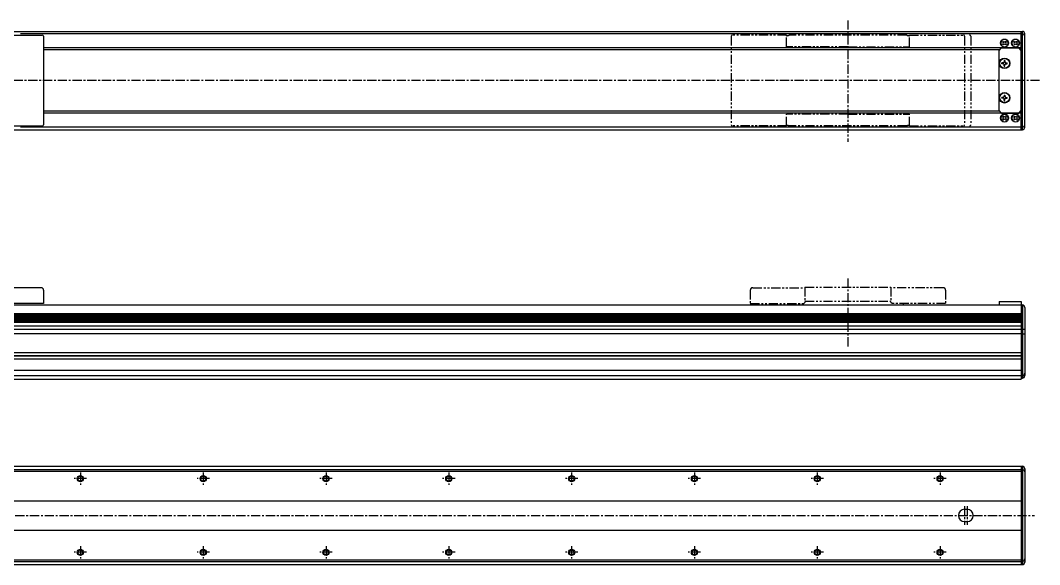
# Model space of a CAD drawing. Extents: x -805 to 522, y -204 to 306.
# Drawn here: x -308 to 522, y -137 to 306 of the extents above; entities that cross this region are included whole.
import ezdxf

# ---------------------------------------------------------------- set-up
doc = ezdxf.new("R2010")
doc.units = 0
for name, pattern in [('CENTER', [12, 7.5, -1.5, 1.5, -1.5]), ('CONTINOUS', [0]), ('PHANTOM', [15, 7.5, -1.5, 1.5, -1.5, 1.5, -1.5])]:
    doc.linetypes.add(name, pattern=pattern)
doc.layers.get('0').update_dxf_attribs({"linetype": 'CONTINUOUS'})
doc.layers.add('CENTER', color=1, linetype='CENTER')

msp = doc.modelspace()

# ---------------------------------------------------------------- linework, layer by layer
at = {"color": 7, "linetype": 'CONTINOUS'}
for p, q in [((-626.95, 296.81), (508.05, 296.81)), ((-333.95, 293.81), (-289.95, 293.81)), ((507.05, 294.73), (-307.8, 294.73)), ((-288.95, 292.81), (-288.95, 220.81)), ((507.05, 216.81), (507.05, 296.81)), ((507.05, 294.73), (508.05, 294.73)), ((508.05, 216.81), (508.05, 296.81)), ((510.05, 218.81), (510.05, 294.81)), ((507.05, 283.31), (-288.95, 283.31)), ((489.05, 281.31), (491.05, 283.31)), ((491.05, 283.31), (505.05, 283.31)), ((492.01, 288.24), (492.61, 288.84)), ((492.42, 287.83), (492.01, 288.24)), ((492.01, 286.37), (492.42, 286.78)), ((492.61, 285.77), (492.01, 286.37)), ((492.61, 288.84), (493.03, 288.43)), ((493.03, 286.18), (492.61, 285.77)), ((494.07, 288.43), (494.49, 288.84)), ((494.49, 285.77), (494.07, 286.18)), ((494.49, 288.84), (495.09, 288.24)), ((495.09, 286.37), (494.49, 285.77)), ((495.09, 288.24), (494.68, 287.83)), ((494.68, 286.78), (495.09, 286.37)), ((501.01, 288.24), (501.61, 288.84)), ((501.42, 287.83), (501.01, 288.24)), ((501.01, 286.37), (501.42, 286.78)), ((501.61, 285.77), (501.01, 286.37)), ((501.61, 288.84), (502.03, 288.43)), ((502.03, 286.18), (501.61, 285.77)), ((503.07, 288.43), (503.49, 288.84)), ((503.49, 285.77), (503.07, 286.18)), ((503.49, 288.84), (504.09, 288.24)), ((504.09, 286.37), (503.49, 285.77)), ((504.09, 288.24), (503.68, 287.83)), ((503.68, 286.78), (504.09, 286.37)), ((507.05, 281.31), (505.05, 283.31)), ((489.55, 281.81), (-288.95, 281.81)), ((489.05, 232.31), (489.05, 281.31)), ((507.05, 232.31), (507.05, 281.31)), ((491.35, 270.49), (491.35, 271.12)), ((492.3, 271.12), (491.35, 271.12)), ((492.3, 270.49), (491.35, 270.49)), ((493.24, 273.01), (493.24, 272.06)), ((493.24, 273.01), (493.86, 273.01)), ((493.24, 268.61), (493.24, 269.55)), ((493.24, 268.61), (493.86, 268.61)), ((493.86, 273.01), (493.86, 272.06)), ((493.86, 268.61), (493.86, 269.55)), ((494.8, 271.12), (495.75, 271.12)), ((494.8, 270.49), (495.75, 270.49)), ((495.75, 270.49), (495.75, 271.12)), ((491.35, 242.49), (491.35, 243.12)), ((492.3, 243.12), (491.35, 243.12)), ((492.3, 242.49), (491.35, 242.49)), ((493.24, 245.01), (493.24, 244.06)), ((493.24, 245.01), (493.86, 245.01)), ((493.24, 240.61), (493.24, 241.55)), ((493.86, 245.01), (493.86, 244.06)), ((493.86, 240.61), (493.86, 241.55)), ((494.8, 243.12), (495.75, 243.12)), ((494.8, 242.49), (495.75, 242.49)), ((495.75, 242.49), (495.75, 243.12)), ((493.24, 240.61), (493.86, 240.61)), ((489.55, 231.81), (-288.95, 231.81)), ((507.05, 230.31), (-288.95, 230.31)), ((491.05, 230.31), (489.05, 232.31)), ((491.05, 230.31), (505.05, 230.31)), ((492.61, 227.84), (492.01, 227.24)), ((492.01, 227.24), (492.42, 226.83)), ((492.42, 225.78), (492.01, 225.37)), ((492.01, 225.37), (492.61, 224.77)), ((493.03, 227.43), (492.61, 227.84)), ((492.61, 224.77), (493.03, 225.18)), ((494.49, 227.84), (494.07, 227.43)), ((494.07, 225.18), (494.49, 224.77)), ((495.09, 227.24), (494.49, 227.84)), ((494.49, 224.77), (495.09, 225.37)), ((494.68, 226.83), (495.09, 227.24)), ((495.09, 225.37), (494.68, 225.78)), ((501.61, 227.84), (501.01, 227.24)), ((501.01, 227.24), (501.42, 226.83)), ((501.42, 225.78), (501.01, 225.37)), ((501.01, 225.37), (501.61, 224.77)), ((502.03, 227.43), (501.61, 227.84)), ((501.61, 224.77), (502.03, 225.18)), ((503.49, 227.84), (503.07, 227.43)), ((503.07, 225.18), (503.49, 224.77)), ((504.09, 227.24), (503.49, 227.84)), ((503.49, 224.77), (504.09, 225.37)), ((503.68, 226.83), (504.09, 227.24)), ((504.09, 225.37), (503.68, 225.78)), ((505.05, 230.31), (507.05, 232.31)), ((-626.95, 216.81), (508.05, 216.81)), ((-333.95, 219.81), (-289.95, 219.81)), ((507.05, 218.88), (-307.8, 218.88)), ((507.05, 218.88), (508.05, 218.88)), ((-290.95, 88.23), (-333.95, 88.23)), ((-288.95, 86.23), (-288.95, 75.23)), ((-288.95, 75.23), (-332.95, 75.23)), ((489.05, 77.03), (507.05, 77.03)), ((489.05, 77.03), (489.05, 74.13)), ((507.05, 77.03), (507.05, 74.13)), ((-626.95, 74.13), (508.05, 74.13)), ((-625.95, 67.11), (507.05, 67.11)), ((507.05, 74.13), (507.05, 13.63)), ((508.05, 74.13), (508.05, 14.63)), ((510.05, 72.13), (510.05, 16.63)), ((-625.95, 66.11), (507.05, 66.11)), ((-625.95, 65.12), (507.05, 65.12)), ((-625.95, 64.13), (507.05, 64.13)), ((-625.95, 63.14), (507.05, 63.14)), ((-625.95, 62.14), (507.05, 62.14)), ((-625.95, 61.15), (507.05, 61.15)), ((-625.95, 60.16), (507.05, 60.16)), ((-626.95, 57.24), (508.05, 57.24)), ((-625.95, 54.38), (507.05, 54.38)), ((-625.95, 50.88), (507.05, 50.88)), ((507.05, 54.53), (510.05, 54.53)), ((507.05, 50.73), (510.05, 50.73)), ((-628.95, 35.46), (507.05, 35.46)), ((-628.95, 30.39), (507.05, 30.39)), ((-625.95, 32.93), (507.05, 32.93)), ((-625.95, 32.63), (507.05, 32.63)), ((-626.95, 21.13), (508.05, 21.13)), ((-626.95, 16.63), (508.05, 16.63)), ((-625.95, 13.63), (507.05, 13.63)), ((507.05, 14.63), (508.05, 14.63)), ((-626.95, -57.16), (508.05, -57.16)), ((507.05, -57.16), (507.05, -137.16)), ((508.05, -57.16), (508.05, -137.16)), ((-626.95, -59.76), (508.05, -59.76)), ((-626.95, -61.16), (508.05, -61.16)), ((510.05, -59.16), (510.05, -135.16)), ((-625.95, -85.16), (507.05, -85.16)), ((461.05, -92.16), (463.05, -92.16)), ((461.05, -102.16), (463.05, -102.16)), ((-625.95, -109.16), (507.05, -109.16)), ((-626.95, -133.16), (508.05, -133.16)), ((-626.95, -134.56), (508.05, -134.56)), ((-626.95, -137.16), (508.05, -137.16))]:
    msp.add_line(p, q, dxfattribs=at)
at = {"color": 3, "linetype": 'PHANTOM'}
for p, q in [((271.05, 292.81), (271.05, 220.81)), ((316.05, 293.81), (272.05, 293.81)), ((316.05, 284.31), (316.05, 293.81)), ((413.87, 293.81), (318.23, 293.81)), ((416.05, 293.81), (460.05, 293.81)), ((416.05, 284.31), (416.05, 293.81)), ((461.05, 292.81), (461.05, 220.81)), ((466.05, 292.81), (466.05, 220.81)), ((366.05, 284.31), (316.05, 284.31)), ((366.05, 284.31), (416.05, 284.31)), ((366.05, 229.31), (316.05, 229.31)), ((316.05, 219.81), (316.05, 229.31)), ((366.05, 229.31), (416.05, 229.31)), ((416.05, 219.81), (416.05, 229.31)), ((316.05, 219.81), (272.05, 219.81)), ((413.87, 219.81), (318.23, 219.81)), ((416.05, 219.81), (460.05, 219.81)), ((286.55, 86.23), (286.55, 75.23)), ((288.55, 88.23), (331.05, 88.23)), ((331.05, 88.63), (401.05, 88.63)), ((331.05, 88.63), (331.05, 76.23)), ((401.05, 88.63), (401.05, 76.23)), ((443.55, 88.23), (401.05, 88.23)), ((445.55, 86.23), (445.55, 75.23)), ((286.55, 75.23), (330.05, 75.23)), ((321.05, 75.23), (321.05, 74.13)), ((330.05, 75.23), (331.05, 76.23)), ((331.05, 77.16), (401.05, 77.16)), ((402.05, 75.23), (401.05, 76.23)), ((445.55, 75.23), (402.05, 75.23)), ((411.05, 75.23), (411.05, 74.13))]:
    msp.add_line(p, q, dxfattribs=at)
at = {"color": 7, "linetype": 'CONTINOUS'}
for centre, radius in [((493.55, 287.31), 3.25), ((502.55, 287.31), 3.25), ((493.55, 270.81), 4.3), ((493.55, 270.81), 4), ((493.55, 242.81), 4.3), ((493.55, 242.81), 4), ((493.55, 226.31), 3.25), ((502.55, 226.31), 3.25), ((-258.95, -67.16), 2.5), ((-258.95, -67.16), 2), ((-158.95, -67.16), 2.5), ((-158.95, -67.16), 2), ((-58.95, -67.16), 2.5), ((-58.95, -67.16), 2), ((41.05, -67.16), 2.5), ((41.05, -67.16), 2), ((141.05, -67.16), 2.5), ((141.05, -67.16), 2), ((241.05, -67.16), 2.5), ((241.05, -67.16), 2), ((341.05, -67.16), 2.5), ((341.05, -67.16), 2), ((441.05, -67.16), 2.5), ((441.05, -67.16), 2), ((-258.95, -127.16), 2.5), ((-258.95, -127.16), 2), ((-158.95, -127.16), 2.5), ((-158.95, -127.16), 2), ((-58.95, -127.16), 2.5), ((-58.95, -127.16), 2), ((41.05, -127.16), 2.5), ((41.05, -127.16), 2), ((141.05, -127.16), 2.5), ((141.05, -127.16), 2), ((241.05, -127.16), 2.5), ((241.05, -127.16), 2), ((341.05, -127.16), 2.5), ((341.05, -127.16), 2), ((441.05, -127.16), 2.5), ((441.05, -127.16), 2)]:
    msp.add_circle(centre, radius, dxfattribs=at)
for centre, radius, start, end in [((-289.95, 292.81), 1, 0, 90), ((508.05, 294.81), 2, 0, 90), ((508.05, 292.73), 2, 0, 90), ((493.55, 287.31), 3, 0.00029, 0), ((491.9, 287.31), 0.742, 315, 44.99994), ((493.55, 288.95), 0.742, 225, 314.99996), ((493.55, 285.66), 0.742, 44.99997, 134.99995), ((495.2, 287.31), 0.742, 134.99996, 224.99995), ((502.55, 287.31), 3, 0.00029, 0), ((500.9, 287.31), 0.742, 315, 44.99994), ((502.55, 288.95), 0.742, 225, 314.99996), ((502.55, 285.66), 0.742, 44.99997, 134.99995), ((504.2, 287.31), 0.742, 134.99996, 224.99995), ((492.3, 272.06), 0.94, 269.99996, 0), ((492.3, 269.55), 0.94, 0.00003, 90.00006), ((494.8, 272.06), 0.94, 179.99998, 270.00002), ((494.8, 269.55), 0.94, 90.00001, 180.00005), ((492.3, 244.06), 0.94, 269.99996, 0), ((492.3, 241.55), 0.94, 0.00003, 90.00006), ((494.8, 244.06), 0.94, 179.99998, 270.00002), ((494.8, 241.55), 0.94, 90.00001, 180.00005), ((493.55, 226.31), 3, 0, 359.99971), ((491.9, 226.31), 0.742, 315.00006, 45), ((493.55, 227.95), 0.742, 225.00005, 315.00003), ((493.55, 224.66), 0.742, 45.00004, 135), ((495.2, 226.31), 0.742, 135.00005, 225.00004), ((502.55, 226.31), 3, 0, 359.99971), ((500.9, 226.31), 0.742, 315.00006, 45), ((502.55, 227.95), 0.742, 225.00005, 315.00003), ((502.55, 224.66), 0.742, 45.00004, 135), ((504.2, 226.31), 0.742, 135.00005, 225.00004), ((-289.95, 220.81), 1, 270, 0), ((508.05, 220.88), 2, 270, 0), ((508.05, 218.81), 2, 270, 0), ((-290.95, 86.23), 2, 0, 90), ((508.05, 72.13), 2, 0, 90), ((508.05, 18.63), 2, 270, 0), ((508.05, 16.63), 2, 270, 0), ((508.05, -59.16), 2, 0, 90), ((508.05, -61.76), 2, 0, 90), ((461.05, -97.16), 5, 90, 270), ((463.05, -97.16), 5, 270, 90), ((508.05, -132.56), 2, 270, 0), ((508.05, -135.16), 2, 270, 0)]:
    msp.add_arc(centre, radius, start, end, dxfattribs=at)
at = {"color": 3, "linetype": 'PHANTOM'}
for centre, radius, start, end in [((272.05, 292.81), 1, 90, 180), ((316.05, 298.31), 5, 270, 295.84193), ((416.05, 298.31), 5, 244.15807, 270), ((460.05, 292.81), 1, 0, 90), ((465.05, 292.81), 1, 0, 90), ((272.05, 220.81), 1, 180, 270), ((316.05, 215.31), 5, 64.15807, 90), ((416.05, 215.31), 5, 90, 115.84193), ((460.05, 220.81), 1, 270, 0), ((465.05, 220.81), 1, 270, 0), ((288.55, 86.23), 2, 90, 180), ((443.55, 86.23), 2, 0, 90)]:
    msp.add_arc(centre, radius, start, end, dxfattribs=at)
at = {"layer": 'CENTER', "color": 1, "linetype": 'CENTER'}
for p, q in [((366.05, 305.76), (366.05, 206.99)), ((522.1, 256.81), (-663.47, 256.81)), ((366.05, 95.83), (366.05, 39.25)), ((-258.95, -62.12), (-258.95, -72.2)), ((-158.95, -62.12), (-158.95, -72.2)), ((-58.95, -62.12), (-58.95, -72.2)), ((41.05, -62.12), (41.05, -72.2)), ((141.05, -62.12), (141.05, -72.2)), ((241.05, -62.12), (241.05, -72.2)), ((341.05, -62.12), (341.05, -72.2)), ((441.05, -62.12), (441.05, -72.2)), ((-253.91, -67.16), (-263.99, -67.16)), ((-153.91, -67.16), (-163.99, -67.16)), ((-53.91, -67.16), (-63.99, -67.16)), ((46.09, -67.16), (36.01, -67.16)), ((146.09, -67.16), (136.01, -67.16)), ((246.09, -67.16), (236.01, -67.16)), ((346.09, -67.16), (336.01, -67.16)), ((446.09, -67.16), (436.01, -67.16)), ((461.05, -89.62), (461.05, -104.7)), ((463.05, -89.62), (463.05, -104.7)), ((-671.98, -97.16), (517.98, -97.16)), ((-258.95, -122.12), (-258.95, -132.2)), ((-158.95, -122.12), (-158.95, -132.2)), ((-58.95, -122.12), (-58.95, -132.2)), ((41.05, -122.12), (41.05, -132.2)), ((141.05, -122.12), (141.05, -132.2)), ((241.05, -122.12), (241.05, -132.2)), ((341.05, -122.12), (341.05, -132.2)), ((441.05, -122.12), (441.05, -132.2)), ((-253.91, -127.16), (-263.99, -127.16)), ((-153.91, -127.16), (-163.99, -127.16)), ((-53.91, -127.16), (-63.99, -127.16)), ((46.09, -127.16), (36.01, -127.16)), ((146.09, -127.16), (136.01, -127.16)), ((246.09, -127.16), (236.01, -127.16)), ((346.09, -127.16), (336.01, -127.16)), ((446.09, -127.16), (436.01, -127.16))]:
    msp.add_line(p, q, dxfattribs=at)

doc.saveas('drawing.dxf')
